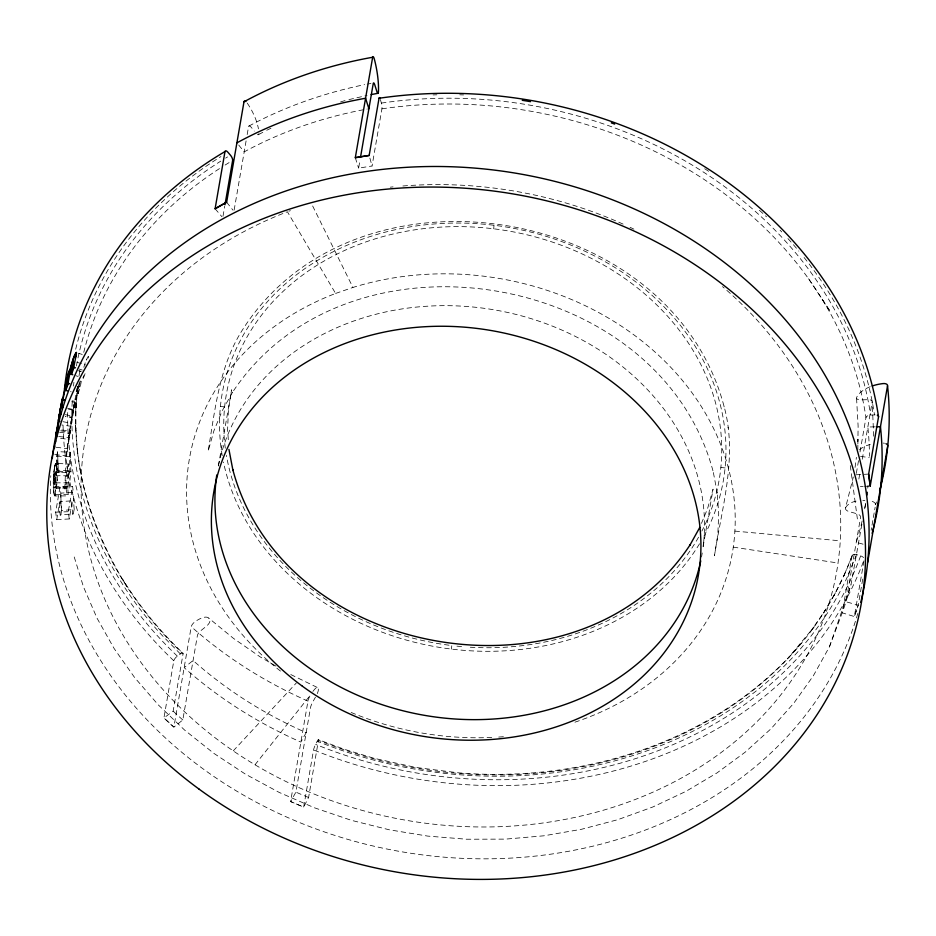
<?xml version="1.0" encoding="UTF-8"?>
<svg xmlns="http://www.w3.org/2000/svg" width="936" height="936" viewBox="0 0 936 936"><rect width="100%" height="100%" fill="white"/><g stroke="black" fill="none" stroke-linecap="round" stroke-linejoin="round"><path stroke-width="0.7" stroke-dasharray="4.68 3.51" d="M857.844 449.83L857.891 439.23L857.575 443.442M873.686 436.199L872.188 401.86A4.235 2.258 -6.1 0 0 868.386 399.672L860.324 399.883A4.235 2.258 -6.1 0 1 856.651 397.32A29.671 15.807 -6.1 0 1 870.199 386.72M53.761 474.833L53.738 491.926M55.856 481.829L55.879 477.477A8.085 0.69 -89.5 0 0 55.856 476.05A8.108 0.667 -89.6 0 0 55.809 475.067M55.832 482.485L55.879 477.477M55.844 482.157L55.856 483.151M53.457 480.741L53.492 479.536M56.195 486.603L56.382 488.323L69.007 488.194L68.106 472.528M54.253 478.729L54.639 475.102L54.194 485.105A6.014 0.667 -88.5 0 0 54.323 486.427L54.44 486.989A6.844 0.725 -89 0 0 54.721 487.363L55.072 486.498L67.708 486.568L68.176 494.302L67.45 495.881L54.756 495.975L55.446 492.968M64.783 488.955L66.152 456.206L68.269 439.37A398.455 333.415 9.8 0 1 69.287 432.221L72.938 411.056M54.183 480.028L54.159 480.695A6.014 0.667 -88.5 0 0 54.124 482.695A5.967 0.655 -88.5 0 0 54.148 483.947A6.201 0.69 -88.4 0 0 54.323 486.451A6.33 0.679 -88.7 0 0 54.44 487.001M74.763 401.345L72.119 400.748M54.779 454.603L66.632 455.785L70.305 431.005L60.84 429.893M77.711 386.732L75.746 411.196L75.898 403.123L75.886 431.239L75.559 425.26L77.431 451.304L76.963 447.455L80.402 471.334L80.087 469.615C87.89 511.231 104.727 550.707 126.933 586.65L122.944 579.782C139.745 606.703 160.103 631.262 182.976 653.234M451.445 649.093L451.784 645.782M493.681 228.805L494.044 225.272M77.044 391.248L77.583 385.995M76.085 403.369L77.957 386.545M56.382 488.323L57.342 479.887M57.225 480.94L58.325 471.451L57.552 451.643L70.212 452.24A398.455 333.415 9.8 0 0 70.96 471.428L69.007 488.194M70.212 452.24L69.439 456.733A398.455 333.415 9.8 0 0 69.837 470.422L69.17 475.816L56.523 475.687L57.108 470.937M57.061 471.276L56.991 465.847M59.623 432.28L69.884 433.485L71.885 417.386L65.602 416.38M54.358 468.737L54.463 467.918A18.521 1.474 -87.2 0 1 54.686 466.327L55.552 463.378L68.316 463.987L69.17 475.816M88.3 357.985L88.347 356.487M855.048 467.415L856.405 457.353M574.926 722.183A275.523 230.548 9.8 0 0 733.274 547.127L734.245 539.136A275.523 230.548 9.8 0 0 352.93 287.446L311.407 203.463M280.484 671.077A275.523 230.548 9.8 0 1 335.603 293.448L287.411 211.77A381.502 319.223 9.8 0 0 243.98 757.985A381.502 319.223 9.8 0 0 838.036 563.027L839.381 551.959A381.502 319.223 9.8 0 0 722.498 286.615M69.521 434.936L70.586 426.231L61.753 424.967M54.463 467.918L54.803 465.8M703.193 545.302L703.626 542.412M73.102 410.12L68.422 409.184M69.428 435.649L69.077 437.837M73.078 410.19L72.68 412.378M80.063 382.496L78.144 393.682L75.067 392.863M71.089 421.808L72.493 413.455M56.722 519.691L59.845 501.591L72.4 500.842L69.276 518.942L56.722 519.691L55.669 512.214L60.009 487.048L72.598 486.533L73.406 492.418L60.852 493.12L60.009 487.048M63.04 421.715L70.855 423.166A398.455 333.415 9.8 0 1 72.294 416.087L74.74 401.404L73.745 406.294M71.311 423.926L78.566 385L78.133 387.481L77.36 387.293M66.632 455.785A398.455 333.415 9.8 0 1 67.228 448.59L68.831 439.3M69.884 433.485L70.305 431.005M67.579 408.236L73.78 409.605A398.455 333.415 9.8 0 1 75.57 402.609L77.173 393.319M78.144 393.682A398.455 333.415 9.8 0 1 80.344 386.779L81.502 380.063M82.649 377.84L83.409 378.074L83.854 375.488M61.612 510.518L60.852 514.882L73.359 513.829L74.108 509.476L61.612 510.518L61.308 507.768A25.951 5.23 85.8 0 1 61.156 506.025A31.578 6.564 85.8 0 1 60.793 501.462L60.898 502.024M69.276 518.942A398.455 333.415 9.8 0 1 68.258 511.7L72.598 486.533M223.002 216.239L224.734 206.236M234.14 210.097L246.098 140.868M247.186 134.573L248.543 126.711A4.235 1.591 61.4 0 1 251.374 127.46L254.288 131.099M183.046 653.925A4.235 1.451 -46.5 0 0 180.356 653.913L177.278 656.194A4.235 1.451 -46.5 0 0 173.804 660.769L163.929 717.947L173.885 727.096L182.812 719.971L197.438 635.345A4.235 1.381 -48.3 0 1 200.807 630.688L206.505 626.137A4.235 1.381 -48.3 0 0 209.898 621.118A29.671 9.688 -48.3 0 0 195.097 621.633A4.235 1.381 -48.3 0 0 191.236 626.652L173.885 727.096A411.173 344.05 9.8 0 1 163.929 717.947L173.16 711.103L183.046 653.925A398.455 333.415 9.8 0 1 77.665 385.644M380.39 99.508L381.361 103.018A4.235 0.842 81.6 0 1 381.923 108.833L372.048 166.011A398.455 333.415 9.8 0 0 358.617 168.188L359.904 160.758M255.001 764.782L310.378 695.12A4.235 0.667 -66.2 0 0 307.956 701.111L290.605 801.555L303.673 807.089L308.587 797.484L318.462 740.306A398.455 333.415 9.8 0 0 852.088 555.656A4.235 2.293 20 0 1 856.522 554.603L860.57 555.844A4.235 2.293 20 0 1 863.554 557.645M318.462 740.306A4.235 0.585 -67.9 0 0 317.222 741.218L315.584 744.424A4.235 0.585 -67.9 0 0 313.548 749.912L303.673 807.089A411.173 344.05 9.8 0 1 290.605 801.555L295.916 792.125L310.53 707.499A4.235 0.667 -66.2 0 1 312.706 702.07L315.455 697.168M703.123 546.764L713.068 489.154L707.569 508.611L701.45 523.376M856.335 473.359L858.558 460.489M860.032 451.912L865.964 417.608A4.235 2.235 -8.4 0 1 870.55 415.081L874.739 414.859A4.235 2.235 -8.4 0 1 875.113 414.847M858.862 479.045L860.137 471.615M862.278 459.225L872.188 401.86M852.088 555.656L842.213 612.834L829.448 646.776L813.302 675.839L793.775 703.24L771.042 728.735L745.325 752.064L716.871 773.007L685.948 791.365L652.86 806.961L617.935 819.643L581.49 829.284L543.898 835.801L505.498 839.124L466.678 839.229L427.799 836.105L389.247 829.787L351.386 820.334L314.578 807.838L279.185 792.418L245.536 774.224L213.97 753.433L184.79 730.244L158.266 704.878L134.655 677.582L114.192 648.625L97.075 618.263L83.456 586.813L73.476 554.568M863.963 560.793L854.334 616.543L842.213 612.834A398.455 333.415 9.8 0 0 845.992 601.778L850.964 584.848L862.384 521.457M862.723 579.115L858.23 605.136L854.334 616.543A411.173 344.05 9.8 0 0 858.23 605.136L845.992 601.778L860.605 517.152A4.235 2.305 17.7 0 0 856.92 513.747L849.104 511.606A4.235 2.305 17.7 0 1 845.536 507.839L853.316 476.986M871.147 530.303L871.591 527.74M872.036 525.178L872.925 520.053M873.358 517.491L874.247 512.378M874.692 509.816L875.137 507.253M71.51 419.293L72.973 410.892M73.616 406.973L71.861 417.386L65.59 416.391M218.369 465.999L231.625 389.785L228.431 409.722L227.588 429.94L228.454 441.546M54.826 473.944L55.329 472.107L68.047 472.481L66.795 481.666L67.263 487.469L67.708 486.568M73.441 408.014L77.08 388.101M77.442 391.856L79.279 383.69M864.677 508.833L865.882 502A398.455 333.415 9.8 0 1 864.712 508.704M78.133 387.481L79.01 383.701M55.318 490.979L54.931 487.001A8.202 0.866 -89.4 0 1 54.791 487.293A6.926 0.737 -88.9 0 1 54.44 487.094M55.048 472.832L55.084 472.703A9.5 0.866 -88.3 0 1 55.212 472.294A7.172 0.655 -88.6 0 1 55.399 472.118L55.739 473.873L55.423 472.13M55.517 493.962L55.294 495.343A14.953 1.755 89.6 0 1 55.025 495.893M70.563 426.231L68.269 439.37L58.828 438.025M79.56 382.637L79.946 381.361M829.448 646.776L850.964 584.848M856.522 554.603L847.408 576.693M86.369 360.185L88.218 356.417M852.52 554.896L843.488 576.763L844.541 574.271L833.847 595.776L835.661 592.394L822.767 614.156L825.482 609.98L810.283 631.847L814.039 626.956L787.527 658.827M801.368 643.254C718.24 741.335 583.853 783.268 458.23 772.808L415.9 767.45L374.119 758.312L344.027 749.198L318.497 739.686M233.239 750.894L296.478 682.812M68.223 463.964C66.128 474.084 64.561 485.959 67.45 495.881M248.859 126.079C285.106 106.575 324.371 92.956 364.63 84.626M258.664 134.515L265.567 130.876M266.713 130.268L272.926 127.319M335.603 293.448L352.93 287.446M288.896 211.208L290.371 210.659M340.575 101.919L346.156 100.234M348.941 99.602L367.041 95.425M367.158 84.146L370.937 83.444M856.089 474.786L868.643 474.084M55.669 512.214L68.258 511.7M874.856 426.839L867.847 427.015A398.455 333.415 9.8 0 1 869.462 456.277M860.371 486.404L863.179 486.334M864.583 486.299L868.783 486.193M55.552 494.465L68.176 494.302M70.96 471.428L58.325 471.451L57.552 451.643L56.78 456.136L57.19 470.258L69.837 470.422M68.468 482.859L55.821 482.812L55.914 483.842M54.651 487.387L67.298 487.48M55.329 472.107L61.659 472.294M69.439 456.733L56.78 456.136L56.956 464.958M734.889 531.098L840.271 540.832M58.699 436.527L69.767 437.638M56.183 447.279L67.228 448.59M860.535 456.452L868.596 457.435A4.235 2.317 5.7 0 1 869.216 457.54M220.416 406.399L224.628 406.914M720.872 467.438L725.072 467.953M733.274 547.127L838.036 563.027M60.653 430.829L69.287 432.221M65.286 414.66L72.294 416.087M76.144 391.283L76.916 391.459M71.709 401.673L75.57 402.609M70.469 391.646L71.241 391.845M863.062 544.179L856.253 542.318A398.455 333.415 9.8 0 0 862.15 520.919M78.624 370.726L81.338 371.487M78.963 370.843L80.496 371.276M78.051 386.135L80.344 386.779M77.021 362.29L85.539 364.911M75.839 375.734L78.109 376.436M78.636 353.281L82.251 354.463M79.256 369.065L82.263 370.059M290.792 674.552L317.924 687.773M275.933 666.104L259.962 656.768L233.392 638.317L208.728 618.111M180.356 653.913L161.788 635.041A402.714 336.972 9.8 0 1 72.4 398.724M215.104 208.763L221.902 216.684M238.727 145.045L244.202 151.866A398.455 333.415 9.8 0 1 367.462 108.986M226.641 202.234L233.017 210.202M808.552 278.752L830.349 311.653L820.966 297.32M355.306 157.704L358.617 168.188M723.961 406.037C670.387 204.75 358.71 152.685 244.074 327.378L243.629 328.115C219.34 364.642 215.198 409.161 208.12 451.257L213.911 430.794L222.089 411.033L232.573 392.161L232.128 392.886C347.069 217.76 659.517 269.954 713.22 471.744L713.057 470.913L717.28 493.026L717.116 492.16L718.708 513.525L717.818 534.795L714.46 555.762C722.042 506.528 737.896 455.762 723.961 406.037L724.125 406.867M369.884 158.09L372.048 166.011M55.926 464.104L55.797 463.648A14.8 1.193 -88.3 0 0 55.657 463.402L56.277 467.169M728.009 427.261L728.173 428.126M850.309 465.601L857.493 519.819M56.23 486.954L55.984 484.532M856.569 398.303L858.113 426.102L857.832 447.057M56.02 484.883L55.879 483.502M53.656 491.049L53.972 493.798A13.525 1.615 -88.9 0 0 54.206 494.84A13.783 1.615 -89.4 0 0 54.616 495.834M55.481 493.471L55.282 490.487M56.523 475.687L56.523 475.172A13.256 0.936 -89.7 0 0 56.406 470.235M222.23 455.645A254.335 212.811 9.8 0 1 508.576 227.401A254.335 212.811 9.8 0 1 702.889 538.013M699.52 543.793A254.335 212.811 9.8 0 1 436.82 646.94A254.335 212.811 9.8 0 1 223.458 462.056M225.319 448.215A250.087 209.266 9.8 0 1 508.693 231.028A250.087 209.266 9.8 0 1 701.871 531.086M698.56 537.205A250.087 209.266 9.8 0 1 467.181 647.033M461.588 646.589A250.087 209.266 9.8 0 1 454.592 645.887M449.023 645.208A250.087 209.266 9.8 0 1 226.418 455.399M503.392 736.714A275.523 230.548 9.8 0 1 497.566 737.135M491.739 737.451A275.523 230.548 9.8 0 1 348.297 711.243M390.265 187.188A381.502 319.223 9.8 0 1 393.061 186.884M402.889 185.995A381.502 319.223 9.8 0 1 623.657 224.359M630.057 227.308A381.502 319.223 9.8 0 1 633.871 229.133M308.587 797.484A398.455 333.415 9.8 0 1 295.916 792.125M182.812 719.971A398.455 333.415 9.8 0 1 173.16 711.103M863.249 561.963A411.173 344.05 9.8 0 1 313.548 749.912M173.804 660.769A411.173 344.05 9.8 0 1 63.028 424.23M79.022 375.851A398.455 333.415 9.8 0 1 80.203 368.901M83.749 352.345A398.455 333.415 9.8 0 1 220.159 168.176M225.096 165.052A398.455 333.415 9.8 0 1 230.104 161.986M381.923 108.833A398.455 333.415 9.8 0 1 865.964 417.608M860.64 555.867A406.938 340.517 9.8 0 1 315.607 744.366M847.454 576.705A402.714 336.972 9.8 0 1 317.222 741.207M73.488 386.065A402.714 336.972 9.8 0 1 73.932 382.274M76.413 365.964A402.714 336.972 9.8 0 1 220.767 161.132M225.611 158.125A402.714 336.972 9.8 0 1 227.565 156.932M177.349 656.136A406.774 340.376 9.8 0 1 67.684 411.781M75.687 349.233A406.774 340.376 9.8 0 1 220.919 156.581M433.052 94.922A406.774 340.376 9.8 0 1 436.866 94.817M459.763 94.817A406.774 340.376 9.8 0 1 463.589 94.922M704.703 168.749A406.774 340.376 9.8 0 1 709.149 171.627M759.412 210.296A406.774 340.376 9.8 0 1 766.49 216.801M780.086 230.209A406.774 340.376 9.8 0 1 781.735 231.929M787.948 238.598A406.774 340.376 9.8 0 1 798.864 251.105M804.082 257.505A406.774 340.376 9.8 0 1 874.481 414.905M381.373 103.089A402.667 336.937 9.8 0 1 870.597 415.081M218.392 465.754A245.852 205.721 9.8 0 1 492.921 309.629A245.852 205.721 9.8 0 1 703.182 546.39M702.222 553A245.852 205.721 9.8 0 1 701.532 556.943M868.058 485.398A398.455 333.415 9.8 0 1 867.766 488.147M876.435 501.953A411.173 344.05 9.8 0 1 875.581 504.691M307.956 701.111A411.173 344.05 9.8 0 1 191.236 626.652M312.905 691.447A29.671 4.645 -66.2 0 1 318.31 690.277A4.235 0.667 -66.2 0 1 317.164 693.868M875.581 504.317A4.235 2.305 17.7 0 0 871.205 501.134A29.671 16.134 17.7 0 0 869.111 500.807M845.536 507.839A29.671 16.134 17.7 0 1 858.745 500.666M862.805 500.397A29.671 16.134 17.7 0 1 864.899 500.432M883.233 443.102A4.235 2.317 5.7 0 1 884.508 443.243M859.365 449.959A29.671 16.216 5.7 0 1 870.281 444.448M247.209 103.077A29.671 11.162 61.4 0 1 258.441 128.84M258.886 133.602A4.235 1.591 61.4 0 1 257.353 134.515M857.797 613.443A411.173 344.05 9.8 0 1 402.129 851.854A411.173 344.05 9.8 0 1 50.778 475.722M54.627 495.53A14.098 1.638 -89.6 0 1 53.855 491.096M53.563 491.587A17.515 2.48 -87.3 0 1 53.27 480.905M53.329 479.431A16.263 1.767 -87.9 0 1 53.914 471.44A17.667 1.65 -87.7 0 0 53.726 474.669M54.042 471.487A16.251 1.369 -87.4 0 1 54.358 468.655M53.96 471.802A16.474 1.416 -87.5 0 1 54.463 467.614M54.814 466.631A16.497 1.264 -86.9 0 1 55.552 463.46M55.949 463.378A13.771 1.088 -88.8 0 1 56.64 475.535M56.3 466.853A14.438 1.006 -89.7 0 1 56.452 469.872M55.75 473.733A7.909 0.679 -89.5 0 1 55.903 477.383M55.809 475.09A8.752 0.714 -89.6 0 0 55.786 474.54A7.242 0.608 -89.5 0 0 55.739 473.92M54.814 473.873A19.399 1.743 -88.1 0 0 54.639 475.032A16.836 1.533 -88.2 0 1 55.048 472.68M54.194 480.039A6.716 0.655 -88.5 0 1 54.265 478.752M60.29 515.678A30.958 7.16 86.2 0 1 59.19 501.088M60.91 497.39A18.638 3.054 86.2 0 0 61.039 501.591A18.884 3.124 86.2 0 1 60.898 497.355M61.039 506.048A30.935 6.33 85.8 0 1 60.77 501.977M61.495 507.663A26.477 4.926 85.7 0 1 61.355 505.978M72.809 514.578A29.812 6.844 86.2 0 1 71.791 500.327M83.409 378.074A398.455 333.415 9.8 0 1 85.129 373.546M73.675 500.807A16.871 2.527 86.6 0 1 73.628 493.167M74.236 509.336A25.307 4.961 85.8 0 1 73.605 500.795M69.053 438.095A47.432 1.615 -83.2 0 1 68.808 439.546M77.232 393.12A47.432 2.024 -76.5 0 1 77.489 391.669M80.379 380.952A28.349 1.661 -75 0 1 80.297 381.56M83.854 367.275A13.104 1.486 -74.2 0 1 86.522 359.096M306.189 732.654L300.877 742.084A411.161 344.05 9.8 0 1 184.158 667.637L193.085 660.5A398.455 333.415 9.8 0 0 306.189 732.654M60.898 493.33A14.941 2.235 86.6 0 0 60.817 496.724A14.847 2.223 86.6 0 1 60.91 493.33"/><path stroke-width="1.4" d="M57.424 432.514L57.564 430.806M76.05 355.458A30.221 2.89 -71.8 0 0 76.366 353.422L76.378 352.884A7.769 0.737 -72 0 0 76.354 352.615L76.261 352.498A8.845 0.831 -72.4 0 0 75.851 352.93L74.143 356.78M54.522 448.016L54.779 446.051M57.927 425.248L57.997 424.464L57.728 427.003M76.354 353.317L75.933 356.148M68.035 377.711L68.035 377.711A29.858 1.72 -75.1 0 1 67.872 378.916L67.86 378.834M59.097 417.339L60.091 410.576M57.482 429.062L57.611 427.904M59.19 416.578L59.541 414.917M57.505 428.828L57.037 432.479M57.81 427.658L58.839 419.398M57.622 429.109L57.26 431.999L57.576 430.139M58.757 420.018L59.143 416.941M55.739 437.112L55.867 436.188M55.984 435.263L55.68 437.58L57.973 424.453L57.833 425.12M57.084 432.128L56.967 432.97M55.926 435.731L56.113 434.351M62.291 399.192L62.162 400.07M56.055 434.807L56.254 433.426M56.183 433.883L56.382 432.502M56.312 432.97L56.523 431.578M56.452 432.046L56.663 430.665M60.583 407.862L60.325 409.441L60.98 405.428M56.593 431.122L60.337 409.36M59.354 415.83L61.916 401.485A33.193 0.643 -78.5 0 0 62.197 399.859L62.244 399.555M56.628 435.252L56.452 436.34M56.605 435.404L56.558 435.72A33.719 1.158 -83.2 0 1 56.371 436.82L56.254 437.545M73.242 363.098L73.324 362.56A23.166 1.942 -72.8 0 0 73.394 362.056L73.429 361.811A27.027 2.27 -72.8 0 1 73.195 363.344M62.185 399.894L61.916 401.485M60.021 410.986L60.442 408.587M73.183 363.449L73.09 363.975M67.766 379.419L67.591 380.414M58.5 419.995L59.962 411.302M62.923 407.207L61.367 406.856L64.818 387.457M55.411 442.412L55.68 440.856M61.483 406.411L64.736 390.862M67.743 382.414L66.199 382.052L65.777 384.532L67.322 384.895M67.404 390.827L65.871 390.429L67.357 381.771M67.474 381.092L67.614 380.308M67.696 384.637L69.627 374.716M73.113 363.835L71.3 374.318L72.821 374.786M73.476 368.644L75.851 356.604M360.547 157.037L373.242 83.561A4.235 0.924 79.9 0 1 374.739 84.766L376.857 91.471A4.235 0.924 79.9 0 0 378.401 92.243A29.671 6.458 79.9 0 0 374.33 59.085A4.235 0.924 79.9 0 0 372.657 57.26A411.173 344.05 9.8 0 0 243.992 101.79L226.641 202.234A411.173 344.05 9.8 0 0 215.104 208.763L224.979 151.585A4.235 1.65 59.5 0 1 227.928 152.264L230.478 155.236A4.235 1.65 59.5 0 1 232.631 160.489L224.979 204.797M379.911 98.14A4.235 0.842 81.6 0 0 379.033 98.28L369.158 155.458A411.173 344.05 9.8 0 0 355.306 157.704L372.657 57.26M872.247 385.96A29.671 15.807 -6.1 0 1 883.022 383.584A4.235 2.258 -6.1 0 1 887.539 385.714L870.188 486.158A411.173 344.05 9.8 0 0 868.643 474.084L878.518 416.906A4.235 2.235 -8.4 0 0 877.278 415.221M867.637 562.407L887.749 445.957A4.235 2.317 5.7 0 0 885.959 443.699M60.079 410.635L60.29 409.418M64.713 391.026L64.982 389.458A33.719 1.439 -76.5 0 1 65.169 388.381M67.298 382.122L67.486 381.022M72.914 364.993L73.02 364.385M75.816 356.827L75.968 355.926M69.685 374.4L69.907 373.101A29.285 2.036 -74.1 0 1 70.13 371.955L70.586 369.825M60.91 405.791L61.226 404.036M61.109 404.726L61.717 401.497M65.087 388.896L65.286 387.808M65.192 388.276L65.333 387.539M69.954 372.902L70.13 371.978M60.091 415.514L59.307 415.397L58.348 420.849L59.916 421.141M61.6 402.082L62.291 398.841L61.823 400.959M65.321 387.633L65.742 385.55M70.188 371.697L70.68 369.439M65.508 386.697L65.93 384.719M65.789 385.351L66.842 381.022M65.976 384.509L66.128 383.842M66.187 383.608L68.024 377.266L67.486 378.729M61.367 406.856L61.811 405.054M64.607 388.288L65.017 386.626M67.111 378.881L65.777 384.532C68.129 380.437 66.842 369.135 72.095 368.901M70.75 369.17L71.908 365.005M64.912 387.036L65.871 383.292M70.832 368.842L70.996 368.211M62.267 403.24L62.618 401.895M65.766 383.713L66.093 382.461M73.3 359.085A11.279 1.158 -73.9 0 0 72.575 361.331A12.601 1.228 -73.8 0 0 71.85 363.765L70.223 368.772A9.372 0.643 -75.4 0 0 69.872 369.591L68.211 374.786M65.988 382.882L66.199 382.052M71.171 367.544L71.487 366.409M66.959 380.589L67.31 379.337M65.871 390.429L67.848 384.193M72.013 364.701L73.406 361.179L72.142 364.291M67.123 386.416L67.556 385.082M73.3 359.12L75.874 352.849M71.464 373.885L73.827 367.766M71.791 373.008L72.634 370.82M699.789 527.401L689.82 545.349L690.253 544.612C580.963 711.138 283.865 661.506 232.795 469.626L232.959 470.457L228.934 449.385M215.104 208.763L226.641 202.234M371.124 94.594L377.84 93.319M355.306 157.704L369.158 155.458M876.248 426.793L880.46 426.687A411.126 344.015 9.8 0 1 872.141 533.298M56.733 430.197L57.517 430.326M59.834 413.548L61.39 413.876M64.502 388.709L66.058 389.048M63.215 399.637L64.76 400.011M68.141 383.315L69.662 383.748M74.002 367.333L75.5 367.825M368.889 108.716L365.578 98.245A411.126 344.015 9.8 0 0 236.983 142.81M868.643 474.084L870.188 486.158M64.572 388.311A411.185 344.062 9.8 0 1 224.979 151.573M379.045 98.268A411.185 344.062 9.8 0 1 878.553 416.906M522.253 100.316A406.774 340.376 9.8 0 1 530.525 101.661M611.302 122.885A406.774 340.376 9.8 0 1 614.659 124.102M700.748 560.875A245.852 205.721 9.8 0 1 423.341 715.139A245.852 205.721 9.8 0 1 216.778 474.95M887.539 385.714A411.173 344.05 9.8 0 1 879.583 490.944M867.274 492.277A398.455 333.415 9.8 0 1 866.923 495.027M243.992 101.79A4.235 1.591 61.4 0 1 245.887 101.579M52.252 458.593A411.173 344.05 9.8 0 1 520.603 174.037A411.173 344.05 9.8 0 1 860.781 602.269M75.828 353.001A9.36 0.889 -71.8 0 1 76.448 353.059M70.785 367.193A13.221 1.474 -74.1 0 1 74.26 355.891M70.528 368.538A19.773 1.767 -73.8 0 1 70.937 366.97M67.099 378.846A12.168 0.948 -76.2 0 1 68.223 374.646M56.429 436.597A46.075 1.568 -83.2 0 1 56.23 437.767M64.876 390.172A46.075 1.966 -76.5 0 1 65.134 388.709M68.141 377.5A27.507 1.615 -75 0 1 68.024 378.308M69.767 374.119A48.485 3.358 -74.1 0 1 70.013 372.703M302.386 686.205A245.852 205.721 9.8 0 0 697.975 577.524A245.852 205.721 9.8 0 0 368.094 335.989A245.852 205.721 9.8 0 0 302.386 686.205M198.994 789.06A411.173 344.05 9.8 0 0 860.582 607.312A411.173 344.05 9.8 0 0 308.88 203.346A411.173 344.05 9.8 0 0 198.994 789.06"/></g></svg>
